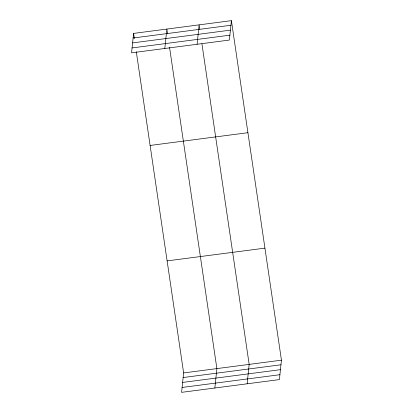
<?xml version="1.0" encoding="UTF-8"?>
<svg xmlns="http://www.w3.org/2000/svg" width="413" height="413" viewBox="0 0 413 413"><rect width="100%" height="100%" fill="white"/><g stroke="black" fill="none" stroke-linecap="round" stroke-linejoin="round"><path stroke-width="0.62" d="M133.595 33.407L131.556 52.823L229.37 40.061L231.409 20.65L133.595 33.407L134.344 38.471M164.813 48.481L166.852 29.07L167.502 33.499M197.089 44.274L199.128 24.863L199.784 29.292M136.3 51.764L183.63 372.939L181.591 392.35L279.405 379.593L281.444 360.177L231.409 20.65M214.848 388.014L216.887 368.602L169.557 47.428M247.129 383.801L249.168 364.39L201.931 43.85M133.11 38.011L230.924 25.25M132.599 42.9L230.413 30.139M132.067 47.934L229.881 35.172M150.105 145.453L247.919 132.697M167.12 260.892L264.934 248.136M183.63 372.939L281.444 360.177M183.15 377.539L280.959 364.782M182.634 382.428L280.448 369.671M182.107 387.461L279.916 374.705"/></g></svg>
